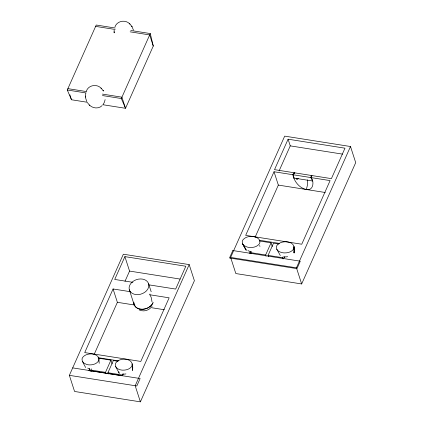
<?xml version="1.0" encoding="UTF-8"?>
<svg xmlns="http://www.w3.org/2000/svg" width="423" height="423" viewBox="0 0 423 423"><rect width="100%" height="100%" fill="white"/><g stroke="black" fill="none" stroke-linecap="round" stroke-linejoin="round"><path stroke-width="0.63" d="M294.064 247.148L294.027 247.682A5.436 4.082 -17.9 0 1 293.15 249.655C291.04 252.171 287.534 252.991 284.378 252.912A12.151 9.126 -17.9 0 1 281.274 252.42C278.847 251.77 276.018 249.845 276.367 247A5.436 4.082 -17.9 0 1 277.245 245.033C279.354 242.511 282.86 241.697 286.017 241.776A12.151 9.126 -17.9 0 1 289.12 242.263C294.218 243.251 295.043 248.491 294.085 252.954A7.08 5.319 -17.9 0 0 294.054 251.881M114.152 30.25L114.136 32.174M132.531 369.221A7.001 5.261 -17.9 0 1 132.563 370.284L132.188 363.886L132.182 364.954A5.568 4.182 -17.9 0 1 131.31 366.9C129.306 369.358 125.943 370.231 122.887 370.162A11.162 8.386 -17.9 0 1 119.926 369.697C117.568 369.068 114.924 367.106 115.32 364.377A5.568 4.182 -17.9 0 1 116.188 362.426C118.191 359.968 121.554 359.101 124.616 359.164A11.162 8.386 -17.9 0 1 127.572 359.635C132.198 360.512 133.256 365.715 132.579 369.75M85.658 93.404L85.483 96.465M105.121 99.622L104.449 102.117L103.27 104.291M294.175 172.753A9.428 7.08 -17.9 0 0 292.795 174.71C294.26 181.53 299.304 188.066 306.368 189.504L307.378 185.364L307.579 179.849M114.913 27.009C116.864 20.854 125.372 19.262 129.708 23.852M87.757 102.334L71.482 99.765L67.289 89.999L96.238 25.031L115.119 28.013M102.736 104.703L125.52 108.299L121.327 98.533L150.281 33.565L130.744 30.482M150.281 33.565L153.269 46.038L125.52 108.299L121.93 97.179L102.398 94.096M69.361 375.333L123.357 254.212L189.181 264.597L194.39 280.719L140.394 401.85L74.564 391.465L69.361 375.338L136.809 385.982L140.129 378.537L72.682 367.888M148.425 284.774L175.656 289.073L185.829 266.247L124.891 256.624L114.718 279.45L132.87 282.315M130.437 291.711L113.068 288.972L84.716 352.586L140.79 361.438L169.137 297.824L149.837 294.778A24.307 13.298 24 0 1 151.439 298.194L151.984 301.773M125.007 281.29L129.56 271.08L124.891 256.624M94.096 354.553L117.377 302.313L113.068 288.972M87.693 368.089A6.456 4.849 -17.9 0 0 89.681 368.787L88.899 370.543L122.21 375.798L123.067 373.879M91.262 371.288L90.86 370.035L91.379 368.877M105.893 373.599L105.486 372.346L110.916 360.163L98.194 358.154M108.33 373.98L107.923 372.732L113.353 360.549L117.806 361.253M189.181 264.597L135.186 385.728L140.394 401.85M230.625 257.433L284.684 136.127L350.503 146.522L355.711 162.644L301.657 283.949L235.833 273.554L230.625 257.433L296.449 267.828L301.657 283.949M288.095 139.199L274.527 169.655L331.41 178.633L344.983 148.182L288.095 139.199L290.252 145.872L279.074 170.95M274.03 171.749L245.678 235.362L301.752 244.219L330.099 180.6L274.03 171.749L278.339 185.089L255.058 237.329M249.485 253.171L250.268 251.421A6.567 4.933 -17.9 0 1 247.92 250.543M251.526 251.526L251.008 252.684L265.633 254.995L266.041 256.243M265.633 254.995L271.064 242.813L259.616 241.004M268.478 256.629L268.071 255.381L273.501 243.199L278.588 244.002M283.103 258.939L282.701 257.686L283.22 256.528M283.616 258.559L284.399 256.809A6.567 4.933 -17.9 0 0 287.635 256.634M296.449 267.828L350.503 146.522M86.403 90.966C88.534 85.028 96.819 83.68 101.06 88.143M151.704 306.675L152.1 306.056M297.237 179.172L296.914 179.495A22.985 12.579 24 0 1 296.132 178.194M150.488 308.081C147.542 310.968 142.789 311.73 139.093 309.885M102.123 105.618C98.76 109.023 92.938 108.51 89.655 105.274M306.368 189.504C313.337 191.048 314.363 181.98 311.328 177.639A9.428 7.08 -17.9 0 0 311.762 175.534L311.894 175.947M95.635 26.385L115.167 29.467M130.141 31.836L149.673 34.919L153.269 46.038M67.892 88.645L86.773 91.627M67.289 89.999L86.17 92.981M102.445 95.55L121.327 98.533M290.252 145.872L342.609 154.136M294.736 173.245A22.985 12.579 24 0 1 294.731 172.843A8.894 6.678 -17.9 0 0 293.329 174.794A24.307 13.298 24 0 0 293.879 178.046L312.407 180.97A9.428 7.08 -17.9 0 0 312.581 180.468M278.339 185.089L325.282 192.502M259.384 240.243L279.344 243.394M268.071 255.381L282.701 257.686M129.56 271.08L180.124 279.064M117.377 302.313L134.979 305.094M150.625 307.563L164.32 309.726M98.067 357.668L118.567 360.898M90.86 370.035L105.486 372.346M107.923 372.732L122.554 375.042M129.887 24.016L131.87 26.432M101.234 88.307L103.223 90.723M87.836 103.217L89.475 105.11M129.628 23.778L129.977 24.1M100.981 88.069L101.33 88.391M89.38 105.026L89.734 105.348M131.902 26.49L133.478 30.144M103.254 90.781L103.408 91.03L103.075 90.49M131.722 26.2L132.061 26.734M246.107 250.03L242.924 244.32L244.378 245.747L247.143 247.032A12.151 9.126 -17.9 0 0 250.247 247.518C253.403 247.598 256.909 246.783 259.019 244.261A5.436 4.082 -17.9 0 0 259.896 242.294C260.245 239.45 257.417 237.525 254.99 236.875A12.151 9.126 -17.9 0 0 251.886 236.383C248.729 236.309 245.224 237.123 243.114 239.645A5.436 4.082 -17.9 0 0 242.236 241.612L242.606 243.785L246.181 250.152M276.737 249.179L280.312 255.545M82.332 361.258L83.997 363.183L86.62 364.436A11.162 8.386 -17.9 0 0 89.581 364.901C92.637 364.97 96.005 364.097 98.009 361.644A5.568 4.182 -17.9 0 0 98.876 359.693C99.273 356.964 96.629 355.003 94.271 354.374A11.162 8.386 -17.9 0 0 91.315 353.908C88.254 353.84 84.891 354.712 82.882 357.165A5.568 4.182 -17.9 0 0 82.014 359.116L82.332 361.258L85.626 367.534M242.606 243.785L246.154 250.109M115.638 366.519L119.228 373.366A7.001 5.261 -17.9 0 1 118.868 371.806M86.821 101.499L85.784 98.596L85.457 96.053M271.064 242.813L272.275 246.567M148.605 283.796A10.094 7.582 -17.9 0 1 136.047 294.577A10.094 7.582 -17.9 0 1 132.251 282.009A10.094 7.582 -17.9 0 1 148.605 283.796L151.175 291.743M69.885 94.826L71.482 99.765M129.332 289.792L134.07 304.465M110.916 360.163L112.127 363.917M114.104 31.762L114.184 32.851L114.157 32.455M85.509 96.745L85.536 97.147M98.887 358.63L99.199 363.309M132.225 364.425L132.563 370.284M294.101 252.42L294.017 246.604L294.085 252.954M152.973 302.931A10.094 7.582 -17.9 0 1 141.589 309.313A10.094 7.582 -17.9 0 1 133.853 302.181M153.142 302.371A10.036 7.54 -17.9 0 1 142.673 309.261A10.036 7.54 -17.9 0 1 133.906 303.328M123.035 374.799A7.064 2.607 -81 0 1 122.966 374.085M125.922 373.9A6.456 4.849 -17.9 0 1 122.993 374.043M90.078 371.103A7.064 2.607 -81 0 1 89.66 368.83M149.98 293.99A9.48 7.122 -17.9 0 1 149.768 294.773M312.401 180.97A24.307 13.298 24 0 0 310.799 177.554A8.894 6.678 -17.9 0 0 311.201 175.445M293.874 178.046A9.428 7.08 -17.9 0 1 294.149 177.554M283.616 258.596A7.08 5.319 -17.9 0 1 283.066 258.379M259.611 245.451A7.08 5.319 -17.9 0 1 259.923 246.493M251.225 253.551A7.08 5.319 -17.9 0 1 250.056 253.366M284.494 257.692A7.08 2.612 -81 0 1 284.399 256.809M250.617 253.446A7.08 2.612 -81 0 1 250.268 251.421M311.201 175.445A22.985 12.579 24 0 1 311.476 175.883M297.195 179.141A9.623 7.228 -17.9 0 1 298.374 178.215M91.246 370.971A7.001 5.261 -17.9 0 1 90.036 370.876M232.83 250.538L229.509 257.982L296.957 268.631L300.277 261.187L232.83 250.538"/></g></svg>
